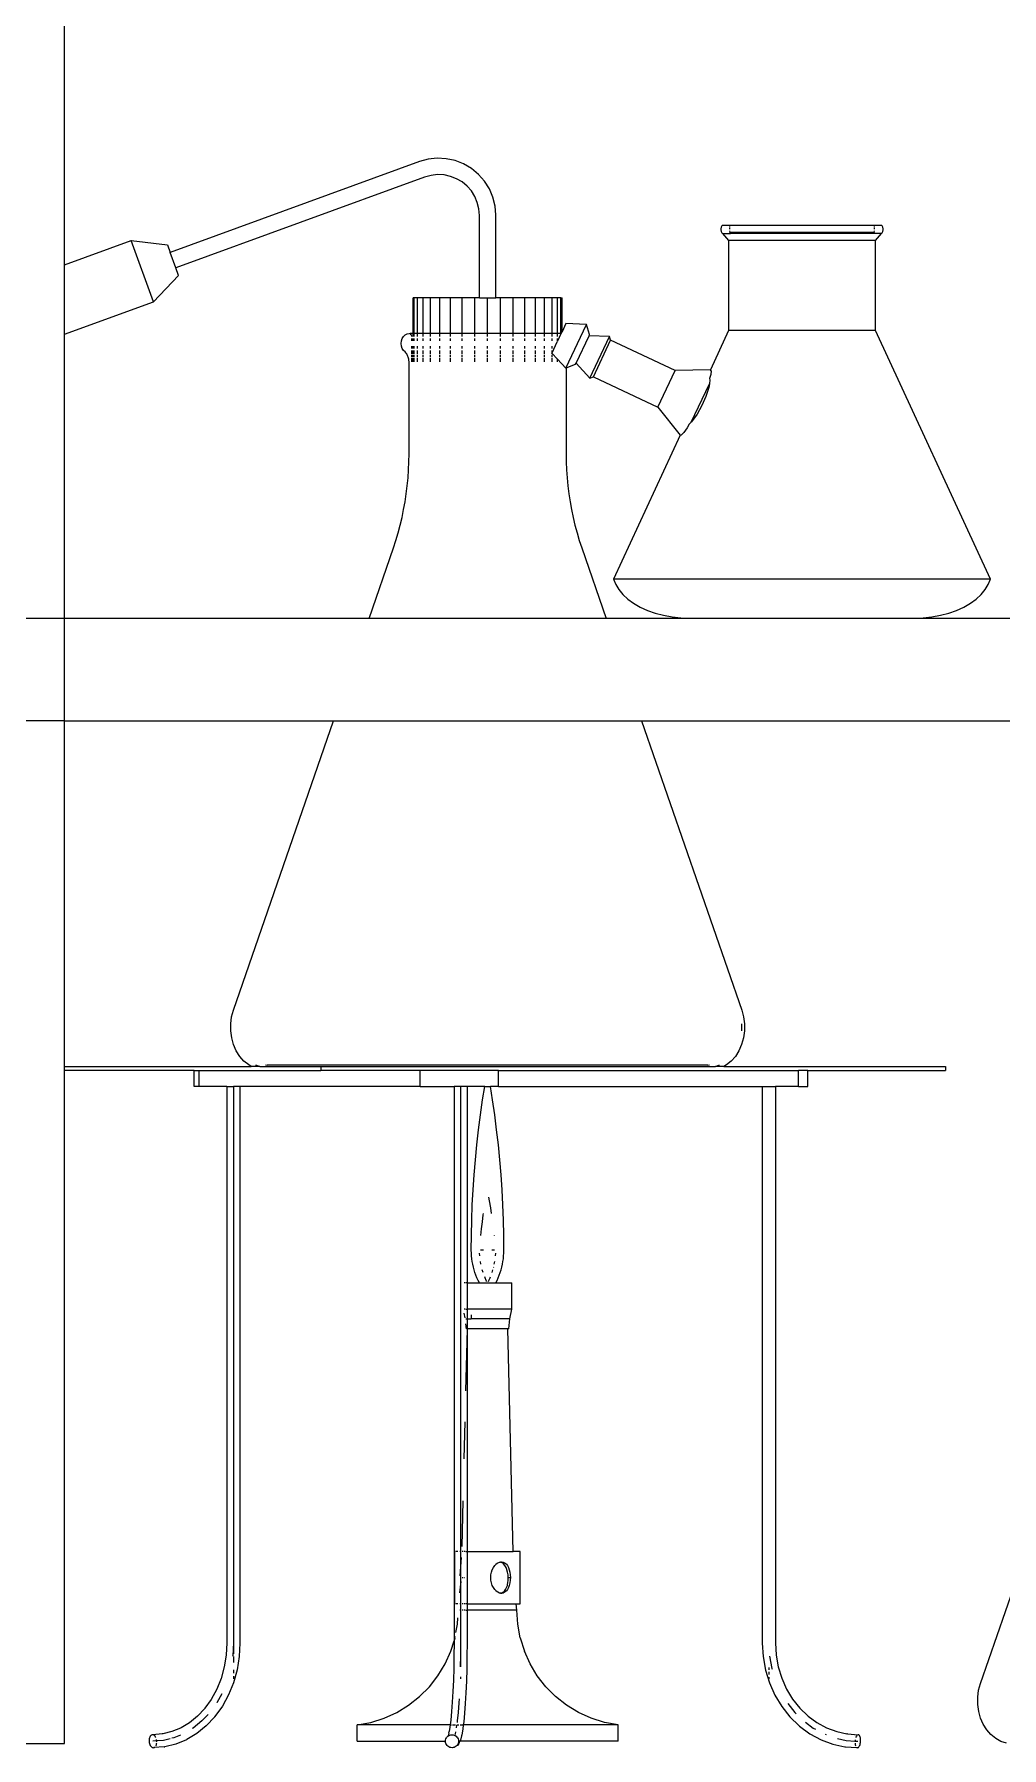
# Model space of a CAD drawing. Header units: metres. Extents: x 2.3 to 15.1, y 3 to 5.1.
# Drawn here: x 9.0483 to 9.2848, y 4.3371 to 4.7559 of the extents above; entities that cross this region are included whole.
import ezdxf

# ---------------------------------------------------------------- set-up
doc = ezdxf.new("R2010")
doc.units = ezdxf.units.M
doc.layers.add('Edges', color=7, linetype='Continuous')

# ---------------------------------------------------------------- blocks, each defined once
blk = doc.blocks.new('Chemistry Lab table fr')
at = {"layer": 'Edges'}
for p, q in [((-1.26215, 0.43128), (-1.26215, 0.56983)), ((-1.17538, 0.45648), (-1.23634, 0.43429)), ((-1.17331, 0.45705), (-1.17538, 0.45648)), ((-1.17109, 0.45729), (-1.17331, 0.45705)), ((-1.16887, 0.45718), (-1.17109, 0.45729)), ((-1.16669, 0.45672), (-1.16887, 0.45718)), ((-1.16462, 0.45591), (-1.16669, 0.45672)), ((-1.17416, 0.45267), (-1.23497, 0.43053)), ((-1.17255, 0.45311), (-1.17416, 0.45267)), ((-1.17098, 0.45328), (-1.17255, 0.45311)), ((-1.16939, 0.4532), (-1.17098, 0.45328)), ((-1.16784, 0.45287), (-1.16939, 0.4532)), ((-1.16637, 0.4523), (-1.16784, 0.45287)), ((-1.165, 0.45149), (-1.16637, 0.4523)), ((-1.1627, 0.45478), (-1.16462, 0.45591)), ((-1.16098, 0.45336), (-1.1627, 0.45478)), ((-1.15952, 0.45169), (-1.16098, 0.45336)), ((-1.16378, 0.45048), (-1.165, 0.45149)), ((-1.16274, 0.44929), (-1.16378, 0.45048)), ((-1.16189, 0.44795), (-1.16274, 0.44929)), ((-1.15833, 0.4498), (-1.15952, 0.45169)), ((-1.15747, 0.44775), (-1.15833, 0.4498)), ((-1.16128, 0.44649), (-1.16189, 0.44795)), ((-1.1609, 0.44495), (-1.16128, 0.44649)), ((-1.16077, 0.44329), (-1.1609, 0.44495)), ((-1.15694, 0.44559), (-1.15747, 0.44775)), ((-1.15677, 0.44345), (-1.15694, 0.44559)), ((-1.16077, 0.42317), (-1.16077, 0.44329)), ((-1.15677, 0.42317), (-1.15677, 0.44345)), ((-1.10176, 0.44009), (-1.10177, 0.43992)), ((-1.10177, 0.43992), (-1.10176, 0.43975)), ((-1.10172, 0.44026), (-1.10176, 0.44009)), ((-1.10176, 0.43975), (-1.10172, 0.43958)), ((-1.10167, 0.44043), (-1.10172, 0.44026)), ((-1.10159, 0.44059), (-1.10167, 0.44043)), ((-1.10149, 0.44075), (-1.10159, 0.44059)), ((-1.10137, 0.44091), (-1.10149, 0.44075)), ((-1.10137, 0.44091), (-1.06249, 0.44091)), ((-1.0996, 0.44043), (-1.0996, 0.44059)), ((-1.0996, 0.43992), (-1.0996, 0.44026)), ((-1.06427, 0.44059), (-1.06427, 0.44043)), ((-1.06427, 0.44026), (-1.06427, 0.43992)), ((-1.06237, 0.44075), (-1.06249, 0.44091)), ((-1.06227, 0.44059), (-1.06237, 0.44075)), ((-1.0622, 0.44043), (-1.06227, 0.44059)), ((-1.06214, 0.44026), (-1.0622, 0.44043)), ((-1.06211, 0.44009), (-1.06214, 0.44026)), ((-1.06214, 0.43958), (-1.06211, 0.43975)), ((-1.0621, 0.43992), (-1.06211, 0.44009)), ((-1.06211, 0.43975), (-1.0621, 0.43992)), ((-1.26215, 0.43128), (-1.24591, 0.43719)), ((-1.24591, 0.43719), (-1.23702, 0.43617)), ((-1.24044, 0.42216), (-1.24591, 0.43719)), ((-1.23702, 0.43617), (-1.23634, 0.43429)), ((-1.10172, 0.43958), (-1.10167, 0.43941)), ((-1.10167, 0.43941), (-1.10159, 0.43924)), ((-1.10159, 0.43924), (-1.10149, 0.43908)), ((-1.10149, 0.43908), (-1.10137, 0.43893)), ((-1.10137, 0.43893), (-1.09987, 0.43718)), ((-1.10137, 0.43893), (-1.09937, 0.43893)), ((-1.09987, 0.43718), (-1.09987, 0.41517)), ((-1.064, 0.43718), (-1.09987, 0.43718)), ((-1.0996, 0.43941), (-1.0996, 0.43958)), ((-1.0996, 0.4392), (-1.0996, 0.43924)), ((-1.09937, 0.43893), (-1.0996, 0.4392)), ((-1.0996, 0.4392), (-1.06427, 0.4392)), ((-1.06449, 0.43893), (-1.09937, 0.43893)), ((-1.06427, 0.4392), (-1.06449, 0.43893)), ((-1.06249, 0.43893), (-1.06449, 0.43893)), ((-1.06427, 0.43958), (-1.06427, 0.43941)), ((-1.06427, 0.43924), (-1.06427, 0.4392)), ((-1.064, 0.43718), (-1.06249, 0.43893)), ((-1.064, 0.41517), (-1.064, 0.43718)), ((-1.06249, 0.43893), (-1.06237, 0.43908)), ((-1.06237, 0.43908), (-1.06227, 0.43924)), ((-1.06227, 0.43924), (-1.0622, 0.43941)), ((-1.0622, 0.43941), (-1.06214, 0.43958)), ((-1.23497, 0.43053), (-1.23634, 0.43429)), ((-1.26215, 0.41426), (-1.26215, 0.43128)), ((-1.24044, 0.42216), (-1.23429, 0.42865)), ((-1.23429, 0.42865), (-1.23497, 0.43053)), ((-1.17668, 0.42317), (-1.17696, 0.42317)), ((-1.17696, 0.41443), (-1.17696, 0.42317)), ((-1.17586, 0.42317), (-1.17668, 0.42317)), ((-1.17668, 0.41443), (-1.17668, 0.42317)), ((-1.17452, 0.42317), (-1.17586, 0.42317)), ((-1.17586, 0.41443), (-1.17586, 0.42317)), ((-1.1727, 0.42317), (-1.17452, 0.42317)), ((-1.17452, 0.41443), (-1.17452, 0.42317)), ((-1.17046, 0.42317), (-1.1727, 0.42317)), ((-1.1727, 0.41443), (-1.1727, 0.42317)), ((-1.16786, 0.42317), (-1.17046, 0.42317)), ((-1.17046, 0.41443), (-1.17046, 0.42317)), ((-1.16499, 0.42317), (-1.16786, 0.42317)), ((-1.16786, 0.41443), (-1.16786, 0.42317)), ((-1.16192, 0.42317), (-1.16499, 0.42317)), ((-1.16499, 0.41443), (-1.16499, 0.42317)), ((-1.16192, 0.41443), (-1.16192, 0.42317)), ((-1.16077, 0.42317), (-1.16192, 0.42317)), ((-1.16077, 0.42317), (-1.15877, 0.42317)), ((-1.15877, 0.41443), (-1.15877, 0.42317)), ((-1.15877, 0.42317), (-1.15677, 0.42317)), ((-1.15561, 0.42317), (-1.15677, 0.42317)), ((-1.15255, 0.42317), (-1.15561, 0.42317)), ((-1.15561, 0.41443), (-1.15561, 0.42317)), ((-1.14967, 0.42317), (-1.15255, 0.42317)), ((-1.15255, 0.41443), (-1.15255, 0.42317)), ((-1.14708, 0.42317), (-1.14967, 0.42317)), ((-1.14967, 0.41443), (-1.14967, 0.42317)), ((-1.14483, 0.42317), (-1.14708, 0.42317)), ((-1.14708, 0.41443), (-1.14708, 0.42317)), ((-1.14301, 0.42317), (-1.14483, 0.42317)), ((-1.14483, 0.41443), (-1.14483, 0.42317)), ((-1.14167, 0.42317), (-1.14301, 0.42317)), ((-1.14301, 0.41443), (-1.14301, 0.42317)), ((-1.14085, 0.42317), (-1.14167, 0.42317)), ((-1.14167, 0.41443), (-1.14167, 0.42317)), ((-1.14085, 0.42317), (-1.14058, 0.42317)), ((-1.14085, 0.41443), (-1.14085, 0.42317)), ((-1.14058, 0.41488), (-1.14058, 0.42317)), ((-1.26215, 0.41426), (-1.24044, 0.42216)), ((-1.14079, 0.41443), (-1.14058, 0.41488)), ((-1.13961, 0.41693), (-1.14058, 0.41488)), ((-1.13966, 0.40599), (-1.13463, 0.41669)), ((-1.13463, 0.41669), (-1.13961, 0.41693)), ((-1.13384, 0.41421), (-1.13463, 0.41669)), ((-1.09987, 0.41517), (-1.10431, 0.40557)), ((-1.064, 0.41517), (-1.09987, 0.41517)), ((-1.03589, 0.35444), (-1.064, 0.41517)), ((-1.26215, 0.34483), (-1.26215, 0.41426)), ((-1.17989, 0.41203), (-1.17982, 0.41265)), ((-1.17982, 0.4114), (-1.17989, 0.41203)), ((-1.17982, 0.41265), (-1.17963, 0.41323)), ((-1.17963, 0.41083), (-1.17982, 0.4114)), ((-1.17963, 0.41323), (-1.17932, 0.41372)), ((-1.17932, 0.41033), (-1.17963, 0.41083)), ((-1.17932, 0.41372), (-1.17893, 0.4141)), ((-1.17893, 0.4141), (-1.17846, 0.41434)), ((-1.17846, 0.41434), (-1.17797, 0.41443)), ((-1.17797, 0.41443), (-1.17788, 0.41442)), ((-1.17767, 0.41443), (-1.17788, 0.41442)), ((-1.17769, 0.41434), (-1.17765, 0.41432)), ((-1.17696, 0.41443), (-1.17767, 0.41443)), ((-1.17765, 0.41432), (-1.17758, 0.41426)), ((-1.17758, 0.41426), (-1.17751, 0.41419)), ((-1.17751, 0.41419), (-1.17746, 0.41411)), ((-1.17746, 0.41411), (-1.17741, 0.41403)), ((-1.17741, 0.41403), (-1.17738, 0.41393)), ((-1.17738, 0.41393), (-1.17735, 0.41383)), ((-1.17735, 0.41383), (-1.17733, 0.41373)), ((-1.17733, 0.41323), (-1.17733, 0.41265)), ((-1.17733, 0.4114), (-1.17733, 0.41083)), ((-1.17696, 0.41443), (-1.17668, 0.41443)), ((-1.17696, 0.41372), (-1.17696, 0.41434)), ((-1.17696, 0.41265), (-1.17696, 0.41323)), ((-1.17696, 0.41083), (-1.17696, 0.4114)), ((-1.17586, 0.41443), (-1.17668, 0.41443)), ((-1.17668, 0.41372), (-1.17668, 0.41434)), ((-1.17668, 0.41265), (-1.17668, 0.41323)), ((-1.17668, 0.41083), (-1.17668, 0.4114)), ((-1.17452, 0.41443), (-1.17586, 0.41443)), ((-1.17586, 0.41372), (-1.17586, 0.41434)), ((-1.17586, 0.41265), (-1.17586, 0.41323)), ((-1.17586, 0.41083), (-1.17586, 0.4114)), ((-1.1727, 0.41443), (-1.17452, 0.41443)), ((-1.17452, 0.41371), (-1.17452, 0.41434)), ((-1.17452, 0.41265), (-1.17452, 0.41323)), ((-1.17452, 0.41083), (-1.17452, 0.4114)), ((-1.17046, 0.41443), (-1.1727, 0.41443)), ((-1.1727, 0.41372), (-1.1727, 0.41434)), ((-1.1727, 0.41265), (-1.1727, 0.41323)), ((-1.1727, 0.41083), (-1.1727, 0.4114)), ((-1.16786, 0.41443), (-1.17046, 0.41443)), ((-1.17046, 0.41372), (-1.17046, 0.41434)), ((-1.17046, 0.41265), (-1.17046, 0.41323)), ((-1.17046, 0.41083), (-1.17046, 0.4114)), ((-1.16499, 0.41443), (-1.16786, 0.41443)), ((-1.16786, 0.41372), (-1.16786, 0.41434)), ((-1.16786, 0.41265), (-1.16786, 0.41323)), ((-1.16786, 0.41083), (-1.16786, 0.4114)), ((-1.16192, 0.41443), (-1.16499, 0.41443)), ((-1.16499, 0.41372), (-1.16499, 0.41434)), ((-1.16499, 0.41265), (-1.16499, 0.41323)), ((-1.16499, 0.41083), (-1.16499, 0.4114)), ((-1.15877, 0.41443), (-1.16192, 0.41443)), ((-1.16192, 0.41372), (-1.16192, 0.41434)), ((-1.16192, 0.41265), (-1.16192, 0.41323)), ((-1.16192, 0.41083), (-1.16192, 0.4114)), ((-1.15561, 0.41443), (-1.15877, 0.41443)), ((-1.15877, 0.41372), (-1.15877, 0.41434)), ((-1.15877, 0.41265), (-1.15877, 0.41323)), ((-1.15877, 0.41083), (-1.15877, 0.4114)), ((-1.15255, 0.41443), (-1.15561, 0.41443)), ((-1.15561, 0.41372), (-1.15561, 0.41434)), ((-1.15561, 0.41265), (-1.15561, 0.41323)), ((-1.15561, 0.41083), (-1.15561, 0.4114)), ((-1.14967, 0.41443), (-1.15255, 0.41443)), ((-1.15255, 0.41372), (-1.15255, 0.41434)), ((-1.15255, 0.41265), (-1.15255, 0.41323)), ((-1.15255, 0.41083), (-1.15255, 0.4114)), ((-1.14708, 0.41443), (-1.14967, 0.41443)), ((-1.14967, 0.41372), (-1.14967, 0.41434)), ((-1.14967, 0.41265), (-1.14967, 0.41323)), ((-1.14967, 0.41083), (-1.14967, 0.4114)), ((-1.14483, 0.41443), (-1.14708, 0.41443)), ((-1.14708, 0.41372), (-1.14708, 0.41434)), ((-1.14708, 0.41265), (-1.14708, 0.41323)), ((-1.14708, 0.41083), (-1.14708, 0.4114)), ((-1.14301, 0.41443), (-1.14483, 0.41443)), ((-1.14483, 0.41372), (-1.14483, 0.41434)), ((-1.14483, 0.41265), (-1.14483, 0.41323)), ((-1.14483, 0.41083), (-1.14483, 0.4114)), ((-1.14167, 0.41443), (-1.14301, 0.41443)), ((-1.14301, 0.41372), (-1.14301, 0.41434)), ((-1.14301, 0.41265), (-1.14301, 0.41323)), ((-1.14301, 0.4097), (-1.14174, 0.41242)), ((-1.14301, 0.41083), (-1.14301, 0.4114)), ((-1.14167, 0.41265), (-1.14174, 0.41242)), ((-1.14085, 0.41443), (-1.14167, 0.41443)), ((-1.14167, 0.41372), (-1.14167, 0.41434)), ((-1.14167, 0.41265), (-1.14167, 0.41323)), ((-1.14154, 0.41284), (-1.14167, 0.41265)), ((-1.14154, 0.41284), (-1.14085, 0.4143)), ((-1.14079, 0.41443), (-1.14085, 0.41443)), ((-1.14079, 0.41443), (-1.14085, 0.41434)), ((-1.14085, 0.4143), (-1.14085, 0.41434)), ((-1.13712, 0.40724), (-1.13397, 0.41393)), ((-1.13397, 0.41393), (-1.13384, 0.41421)), ((-1.12898, 0.41369), (-1.13397, 0.41393)), ((-1.13375, 0.40355), (-1.12898, 0.41369)), ((-1.13292, 0.40388), (-1.12871, 0.41284)), ((-1.12871, 0.41284), (-1.12898, 0.41369)), ((-1.11293, 0.40541), (-1.12871, 0.41284)), ((-1.17893, 0.40995), (-1.17932, 0.41033)), ((-1.17865, 0.40964), (-1.17893, 0.40995)), ((-1.17852, 0.40946), (-1.17865, 0.40964)), ((-1.17841, 0.40927), (-1.17852, 0.40946)), ((-1.17831, 0.40908), (-1.17841, 0.40927)), ((-1.17822, 0.40887), (-1.17831, 0.40908)), ((-1.17814, 0.40866), (-1.17822, 0.40887)), ((-1.17808, 0.40844), (-1.17814, 0.40866)), ((-1.17803, 0.40821), (-1.17808, 0.40844)), ((-1.178, 0.40798), (-1.17803, 0.40821)), ((-1.17797, 0.40752), (-1.178, 0.40798)), ((-1.17797, 0.38509), (-1.17797, 0.40752)), ((-1.17733, 0.41033), (-1.17733, 0.40946)), ((-1.17733, 0.40927), (-1.17733, 0.40866)), ((-1.17733, 0.40844), (-1.17733, 0.40752)), ((-1.17696, 0.40946), (-1.17696, 0.41033)), ((-1.17696, 0.40866), (-1.17696, 0.40927)), ((-1.17696, 0.40752), (-1.17696, 0.40844)), ((-1.17668, 0.40946), (-1.17668, 0.41033)), ((-1.17668, 0.40866), (-1.17668, 0.40927)), ((-1.17668, 0.40752), (-1.17668, 0.40844)), ((-1.17586, 0.40946), (-1.17586, 0.41033)), ((-1.17586, 0.40866), (-1.17586, 0.40927)), ((-1.17586, 0.40752), (-1.17586, 0.40844)), ((-1.17452, 0.40946), (-1.17452, 0.41034)), ((-1.17452, 0.40866), (-1.17452, 0.40927)), ((-1.17452, 0.40752), (-1.17452, 0.40844)), ((-1.1727, 0.40946), (-1.1727, 0.41033)), ((-1.1727, 0.40866), (-1.1727, 0.40927)), ((-1.1727, 0.40752), (-1.1727, 0.40844)), ((-1.17046, 0.40946), (-1.17046, 0.41033)), ((-1.17046, 0.40866), (-1.17046, 0.40927)), ((-1.17046, 0.40752), (-1.17046, 0.40844)), ((-1.16786, 0.40946), (-1.16786, 0.41033)), ((-1.16786, 0.40866), (-1.16786, 0.40927)), ((-1.16786, 0.40752), (-1.16786, 0.40844)), ((-1.16499, 0.40946), (-1.16499, 0.41033)), ((-1.16499, 0.40866), (-1.16499, 0.40927)), ((-1.16499, 0.40752), (-1.16499, 0.40844)), ((-1.16192, 0.40946), (-1.16192, 0.41033)), ((-1.16192, 0.40866), (-1.16192, 0.40927)), ((-1.16192, 0.40752), (-1.16192, 0.40844)), ((-1.15877, 0.40946), (-1.15877, 0.41033)), ((-1.15877, 0.40866), (-1.15877, 0.40927)), ((-1.15877, 0.40752), (-1.15877, 0.40844)), ((-1.15561, 0.40946), (-1.15561, 0.41033)), ((-1.15561, 0.40866), (-1.15561, 0.40927)), ((-1.15561, 0.40752), (-1.15561, 0.40844)), ((-1.15255, 0.40946), (-1.15255, 0.41033)), ((-1.15255, 0.40866), (-1.15255, 0.40927)), ((-1.15255, 0.40752), (-1.15255, 0.40844)), ((-1.14967, 0.40946), (-1.14967, 0.41033)), ((-1.14967, 0.40866), (-1.14967, 0.40927)), ((-1.14967, 0.40752), (-1.14967, 0.40844)), ((-1.14708, 0.40946), (-1.14708, 0.41033)), ((-1.14708, 0.40866), (-1.14708, 0.40927)), ((-1.14708, 0.40752), (-1.14708, 0.40844)), ((-1.14483, 0.40946), (-1.14483, 0.41033)), ((-1.14483, 0.40866), (-1.14483, 0.40927)), ((-1.14483, 0.40752), (-1.14483, 0.40844)), ((-1.14301, 0.4097), (-1.14303, 0.40968)), ((-1.14301, 0.40946), (-1.14303, 0.40968)), ((-1.14303, 0.40968), (-1.14167, 0.40819)), ((-1.14301, 0.4097), (-1.14301, 0.41034)), ((-1.14301, 0.40866), (-1.14301, 0.40927)), ((-1.14301, 0.40752), (-1.14301, 0.40844)), ((-1.14167, 0.40752), (-1.14167, 0.40819)), ((-1.14167, 0.40819), (-1.13966, 0.40599)), ((-1.13957, 0.40603), (-1.13725, 0.40696)), ((-1.13725, 0.40696), (-1.13712, 0.40724)), ((-1.13712, 0.40724), (-1.13375, 0.40355)), ((-1.13966, 0.40599), (-1.13957, 0.40603)), ((-1.13957, 0.40603), (-1.13957, 0.38509)), ((-1.13375, 0.40355), (-1.13292, 0.40388)), ((-1.13292, 0.40388), (-1.11714, 0.39646)), ((-1.11714, 0.39646), (-1.11293, 0.40541)), ((-1.10431, 0.40557), (-1.11293, 0.40541)), ((-1.10899, 0.39277), (-1.10456, 0.40217)), ((-1.10456, 0.40217), (-1.10473, 0.40126)), ((-1.10445, 0.40315), (-1.10456, 0.40217)), ((-1.10422, 0.40448), (-1.1045, 0.40344)), ((-1.1045, 0.40344), (-1.10445, 0.40315)), ((-1.10413, 0.4053), (-1.10431, 0.40557)), ((-1.10413, 0.4053), (-1.10422, 0.40448)), ((-1.10542, 0.39909), (-1.10639, 0.39687)), ((-1.10473, 0.40126), (-1.10542, 0.39909)), ((-1.11714, 0.39646), (-1.11169, 0.38962)), ((-1.10758, 0.39475), (-1.1089, 0.39287)), ((-1.10639, 0.39687), (-1.10758, 0.39475)), ((-1.11169, 0.38962), (-1.12797, 0.35444)), ((-1.11169, 0.38962), (-1.11137, 0.38966)), ((-1.1108, 0.39025), (-1.11137, 0.38966)), ((-1.11002, 0.39139), (-1.1108, 0.39025)), ((-1.10947, 0.39232), (-1.11002, 0.39139)), ((-1.10899, 0.39277), (-1.10947, 0.39232)), ((-1.1089, 0.39287), (-1.10899, 0.39277)), ((-1.17821, 0.37919), (-1.17807, 0.38115)), ((-1.17807, 0.38115), (-1.17799, 0.38312)), ((-1.17799, 0.38312), (-1.17797, 0.38509)), ((-1.13957, 0.38509), (-1.13954, 0.38312)), ((-1.13954, 0.38312), (-1.13946, 0.38115)), ((-1.13946, 0.38115), (-1.13933, 0.37919)), ((-1.17864, 0.37528), (-1.1784, 0.37723)), ((-1.1784, 0.37723), (-1.17821, 0.37919)), ((-1.13933, 0.37919), (-1.13914, 0.37723)), ((-1.13914, 0.37723), (-1.1389, 0.37528)), ((-1.17928, 0.37142), (-1.17893, 0.37334)), ((-1.17893, 0.37334), (-1.17864, 0.37528)), ((-1.1389, 0.37528), (-1.1386, 0.37334)), ((-1.1386, 0.37334), (-1.13826, 0.37142)), ((-1.18012, 0.36762), (-1.17967, 0.36951)), ((-1.17967, 0.36951), (-1.17928, 0.37142)), ((-1.13826, 0.37142), (-1.13786, 0.36951)), ((-1.13786, 0.36951), (-1.13741, 0.36762)), ((-1.18118, 0.3639), (-1.18063, 0.36575)), ((-1.18063, 0.36575), (-1.18012, 0.36762)), ((-1.13741, 0.36762), (-1.13691, 0.36575)), ((-1.13691, 0.36575), (-1.13636, 0.3639)), ((-1.18775, 0.34483), (-1.18178, 0.36208)), ((-1.18178, 0.36208), (-1.18118, 0.3639)), ((-1.13636, 0.3639), (-1.13575, 0.36208)), ((-1.13575, 0.36208), (-1.12978, 0.34483)), ((-1.12797, 0.35444), (-1.12746, 0.35314)), ((-1.03589, 0.35444), (-1.12797, 0.35444)), ((-1.12746, 0.35314), (-1.12671, 0.35188)), ((-1.12671, 0.35188), (-1.12572, 0.35068)), ((-1.03815, 0.35068), (-1.03716, 0.35188)), ((-1.03716, 0.35188), (-1.0364, 0.35314)), ((-1.0364, 0.35314), (-1.03589, 0.35444)), ((-1.12572, 0.35068), (-1.12451, 0.34955)), ((-1.12451, 0.34955), (-1.12309, 0.34853)), ((-1.12309, 0.34853), (-1.12149, 0.3476)), ((-1.12149, 0.3476), (-1.11972, 0.3468)), ((-1.04414, 0.3468), (-1.04238, 0.3476)), ((-1.04238, 0.3476), (-1.04077, 0.34853)), ((-1.04077, 0.34853), (-1.03936, 0.34955)), ((-1.03936, 0.34955), (-1.03815, 0.35068)), ((-1.26215, 0.34483), (-1.28796, 0.34483)), ((-1.26215, 0.31983), (-1.26215, 0.34483)), ((-1.18775, 0.34483), (-1.26215, 0.34483)), ((-1.12978, 0.34483), (-1.18775, 0.34483)), ((-0.94569, 0.34483), (-1.12978, 0.34483)), ((-1.11972, 0.3468), (-1.11781, 0.34613)), ((-1.11781, 0.34613), (-1.11579, 0.3456)), ((-1.11579, 0.3456), (-1.11368, 0.34522)), ((-1.11368, 0.34522), (-1.11151, 0.34498)), ((-1.11151, 0.34498), (-1.10931, 0.3449)), ((-1.10931, 0.3449), (-1.05455, 0.3449)), ((-1.05455, 0.3449), (-1.05235, 0.34498)), ((-1.05235, 0.34498), (-1.05018, 0.34522)), ((-1.05018, 0.34522), (-1.04807, 0.3456)), ((-1.04807, 0.3456), (-1.04605, 0.34613)), ((-1.04605, 0.34613), (-1.04414, 0.3468)), ((-1.26215, 0.31983), (-1.28796, 0.31983)), ((-1.26215, 0.23535), (-1.26215, 0.31983)), ((-1.26215, 0.31983), (-1.1964, 0.31983)), ((-1.22088, 0.24911), (-1.1964, 0.31983)), ((-1.1964, 0.31983), (-1.12113, 0.31983)), ((-1.12113, 0.31983), (-1.09665, 0.24911)), ((-1.12113, 0.31983), (-0.36105, 0.31983)), ((-1.22155, 0.24576), (-1.22133, 0.24747)), ((-1.22133, 0.24747), (-1.22088, 0.24911)), ((-1.09665, 0.24911), (-1.09621, 0.24747)), ((-1.09621, 0.24747), (-1.09598, 0.24576)), ((-1.22154, 0.24403), (-1.22155, 0.24576)), ((-1.22131, 0.24232), (-1.22154, 0.24403)), ((-1.09664, 0.24403), (-1.09663, 0.2441)), ((-1.09662, 0.2457), (-1.09663, 0.24576)), ((-1.09663, 0.2441), (-1.09662, 0.2457)), ((-1.09599, 0.24403), (-1.09622, 0.24232)), ((-1.09598, 0.24576), (-1.09599, 0.24403)), ((-1.22086, 0.24069), (-1.22131, 0.24232)), ((-1.22019, 0.23917), (-1.22086, 0.24069)), ((-1.21934, 0.2378), (-1.22019, 0.23917)), ((-1.09734, 0.23917), (-1.09819, 0.2378)), ((-1.09668, 0.24069), (-1.09734, 0.23917)), ((-1.09622, 0.24232), (-1.09668, 0.24069)), ((-1.26215, 0.23431), (-1.26215, 0.23535)), ((-1.26215, 0.23535), (-1.21654, 0.23535)), ((-1.21832, 0.23663), (-1.21934, 0.2378)), ((-1.21716, 0.23569), (-1.21832, 0.23663)), ((-1.21654, 0.23535), (-1.21716, 0.23569)), ((-1.21532, 0.23535), (-1.21654, 0.23535)), ((-1.21547, 0.23569), (-1.21444, 0.23536)), ((-1.21444, 0.23536), (-1.21532, 0.23535)), ((-1.21444, 0.23536), (-1.2143, 0.23535)), ((-1.2143, 0.23535), (-1.19951, 0.23535)), ((-1.21304, 0.23569), (-1.2126, 0.23564)), ((-1.10494, 0.23564), (-1.2126, 0.23564)), ((-1.19951, 0.23535), (-1.19951, 0.23431)), ((-1.19951, 0.23535), (-1.10323, 0.23535)), ((-1.10494, 0.23564), (-1.1045, 0.23569)), ((-1.10323, 0.23535), (-1.10309, 0.23536)), ((-1.10309, 0.23536), (-1.10206, 0.23569)), ((-1.10221, 0.23535), (-1.10309, 0.23536)), ((-1.101, 0.23535), (-1.10221, 0.23535)), ((-1.10037, 0.23569), (-1.101, 0.23535)), ((-1.101, 0.23535), (-1.04682, 0.23535)), ((-1.09921, 0.23663), (-1.10037, 0.23569)), ((-1.09819, 0.2378), (-1.09921, 0.23663)), ((-1.04682, 0.23535), (-1.04682, 0.23431)), ((-1.26215, 0.06983), (-1.26215, 0.23431)), ((-1.23051, 0.23431), (-1.26215, 0.23431)), ((-1.23051, 0.23043), (-1.23051, 0.23431)), ((-1.23051, 0.23431), (-1.22929, 0.23431)), ((-1.22929, 0.23043), (-1.23051, 0.23043)), ((-1.22929, 0.23043), (-1.22929, 0.23431)), ((-1.22929, 0.23431), (-1.19951, 0.23431)), ((-1.22248, 0.23043), (-1.22929, 0.23043)), ((-1.22248, 0.23043), (-1.22248, 0.09447)), ((-1.22248, 0.23043), (-1.22089, 0.23043)), ((-1.22089, 0.23043), (-1.22089, 0.09443)), ((-1.2193, 0.23043), (-1.22089, 0.23043)), ((-1.2193, 0.23043), (-1.2193, 0.09439)), ((-1.17525, 0.23043), (-1.2193, 0.23043)), ((-1.17525, 0.23431), (-1.19951, 0.23431)), ((-1.17525, 0.23043), (-1.17525, 0.23431)), ((-1.15612, 0.23431), (-1.17525, 0.23431)), ((-1.17525, 0.23043), (-1.16697, 0.23043)), ((-1.16697, 0.23043), (-1.16697, 0.09498)), ((-1.16538, 0.23043), (-1.16697, 0.23043)), ((-1.16538, 0.23043), (-1.16538, 0.11683)), ((-1.16378, 0.23043), (-1.16538, 0.23043)), ((-1.16378, 0.23043), (-1.16378, 0.18243)), ((-1.15946, 0.23043), (-1.16378, 0.23043)), ((-1.15998, 0.22715), (-1.15946, 0.23043)), ((-1.15946, 0.23043), (-1.15809, 0.23043)), ((-1.15755, 0.22715), (-1.15809, 0.23043)), ((-1.15612, 0.23043), (-1.15809, 0.23043)), ((-1.15612, 0.23043), (-1.15612, 0.23431)), ((-1.15612, 0.23431), (-1.08277, 0.23431)), ((-1.15612, 0.23043), (-1.09163, 0.23043)), ((-1.09163, 0.23043), (-1.09163, 0.09438)), ((-1.09163, 0.23043), (-1.08844, 0.23043)), ((-1.08844, 0.23043), (-1.08844, 0.09447)), ((-1.08277, 0.23043), (-1.08844, 0.23043)), ((-1.08277, 0.23043), (-1.08277, 0.23431)), ((-1.08054, 0.23431), (-1.08277, 0.23431)), ((-1.08277, 0.23043), (-1.08054, 0.23043)), ((-1.08054, 0.23043), (-1.08054, 0.23431)), ((-1.08054, 0.23431), (-1.04682, 0.23431)), ((-1.16051, 0.22351), (-1.15998, 0.22715)), ((-1.15703, 0.22351), (-1.15755, 0.22715)), ((-1.16098, 0.21985), (-1.16051, 0.22351)), ((-1.15656, 0.21985), (-1.15703, 0.22351)), ((-1.16139, 0.21619), (-1.16098, 0.21985)), ((-1.15614, 0.21619), (-1.15656, 0.21985)), ((-1.16175, 0.21252), (-1.16139, 0.21619)), ((-1.15578, 0.21252), (-1.15614, 0.21619)), ((-1.16206, 0.20884), (-1.16175, 0.21252)), ((-1.15548, 0.20884), (-1.15578, 0.21252)), ((-1.16231, 0.20516), (-1.16206, 0.20884)), ((-1.15523, 0.20516), (-1.15548, 0.20884)), ((-1.16264, 0.1978), (-1.1625, 0.20148)), ((-1.1625, 0.20148), (-1.16231, 0.20516)), ((-1.15829, 0.20249), (-1.15845, 0.20335)), ((-1.15799, 0.20078), (-1.15829, 0.20249)), ((-1.15503, 0.20148), (-1.15523, 0.20516)), ((-1.15489, 0.1978), (-1.15503, 0.20148)), ((-1.16272, 0.19411), (-1.16264, 0.1978)), ((-1.16027, 0.19561), (-1.16005, 0.19734)), ((-1.16005, 0.19734), (-1.15981, 0.19906)), ((-1.15981, 0.19906), (-1.15976, 0.19938)), ((-1.15778, 0.19938), (-1.15799, 0.20078)), ((-1.15481, 0.19411), (-1.15489, 0.1978)), ((-1.03831, 0.08451), (-0.99921, 0.19748)), ((-1.16275, 0.19043), (-1.16272, 0.19411)), ((-1.16045, 0.19399), (-1.16027, 0.19561)), ((-1.15709, 0.19399), (-1.1571, 0.19411)), ((-1.15478, 0.19043), (-1.15481, 0.19411)), ((-1.16274, 0.18973), (-1.16275, 0.19043)), ((-1.16269, 0.18904), (-1.16274, 0.18973)), ((-1.16262, 0.18835), (-1.16269, 0.18904)), ((-1.1607, 0.18904), (-1.16074, 0.18973)), ((-1.1598, 0.19043), (-1.16046, 0.19043)), ((-1.15708, 0.19043), (-1.15773, 0.19043)), ((-1.15683, 0.18904), (-1.15679, 0.18973)), ((-1.15491, 0.18835), (-1.15484, 0.18904)), ((-1.15484, 0.18904), (-1.1548, 0.18973)), ((-1.1548, 0.18973), (-1.15478, 0.19043)), ((-1.16253, 0.18766), (-1.16262, 0.18835)), ((-1.1624, 0.18698), (-1.16253, 0.18766)), ((-1.16225, 0.1863), (-1.1624, 0.18698)), ((-1.16206, 0.18563), (-1.16225, 0.1863)), ((-1.16186, 0.18497), (-1.16206, 0.18563)), ((-1.16162, 0.18432), (-1.16186, 0.18497)), ((-1.16136, 0.18368), (-1.16162, 0.18432)), ((-1.16041, 0.18698), (-1.16053, 0.18766)), ((-1.15986, 0.18497), (-1.16007, 0.18563)), ((-1.15767, 0.18497), (-1.15746, 0.18563)), ((-1.1573, 0.18623), (-1.15728, 0.1863)), ((-1.15713, 0.18698), (-1.157, 0.18766)), ((-1.15617, 0.18368), (-1.15591, 0.18432)), ((-1.15591, 0.18432), (-1.15568, 0.18497)), ((-1.15568, 0.18497), (-1.15547, 0.18563)), ((-1.15547, 0.18563), (-1.15529, 0.1863)), ((-1.15529, 0.1863), (-1.15513, 0.18698)), ((-1.15513, 0.18698), (-1.15501, 0.18766)), ((-1.15501, 0.18766), (-1.15491, 0.18835)), ((-1.16425, 0.18243), (-1.16446, 0.18243)), ((-1.16378, 0.18243), (-1.16407, 0.18243)), ((-1.16378, 0.18243), (-1.16378, 0.17603)), ((-1.16378, 0.18243), (-1.16076, 0.18243)), ((-1.16107, 0.18304), (-1.16136, 0.18368)), ((-1.16076, 0.18243), (-1.16107, 0.18304)), ((-1.16076, 0.18243), (-1.15677, 0.18243)), ((-1.15937, 0.18368), (-1.15947, 0.18392)), ((-1.15908, 0.18304), (-1.15937, 0.18368)), ((-1.15896, 0.1828), (-1.15908, 0.18304)), ((-1.15858, 0.1828), (-1.15845, 0.18304)), ((-1.15845, 0.18304), (-1.15817, 0.18368)), ((-1.15817, 0.18368), (-1.15807, 0.18392)), ((-1.15677, 0.18243), (-1.15646, 0.18304)), ((-1.15677, 0.18243), (-1.15287, 0.18243)), ((-1.15646, 0.18304), (-1.15617, 0.18368)), ((-1.15287, 0.17603), (-1.15287, 0.18243)), ((-1.16425, 0.17603), (-1.16446, 0.17603)), ((-1.16407, 0.17603), (-1.16378, 0.17603)), ((-1.16378, 0.17603), (-1.16378, 0.17363)), ((-1.15287, 0.17603), (-1.16378, 0.17603)), ((-1.15335, 0.17363), (-1.15287, 0.17603)), ((-1.16425, 0.17392), (-1.16446, 0.175)), ((-1.16407, 0.17363), (-1.16378, 0.17363)), ((-1.16395, 0.17123), (-1.16407, 0.17242)), ((-1.16378, 0.17363), (-1.16379, 0.17123)), ((-1.16378, 0.17363), (-1.16275, 0.17363)), ((-1.16275, 0.1746), (-1.16275, 0.17363)), ((-1.15335, 0.17363), (-1.16275, 0.17363)), ((-1.15359, 0.17123), (-1.15335, 0.17363)), ((-1.16407, 0.15605), (-1.16378, 0.16805)), ((-1.16379, 0.17123), (-1.16395, 0.17123)), ((-1.16379, 0.17123), (-1.16371, 0.17123)), ((-1.16379, 0.17123), (-1.16378, 0.16805)), ((-1.16378, 0.16805), (-1.16371, 0.17123)), ((-1.16378, 0.16805), (-1.16378, 0.11683)), ((-1.15383, 0.17123), (-1.16371, 0.17123)), ((-1.15254, 0.11683), (-1.15383, 0.17123)), ((-1.15359, 0.17123), (-1.15383, 0.17123)), ((-1.16446, 0.1394), (-1.16425, 0.14845)), ((-1.16496, 0.11805), (-1.1647, 0.12916)), ((-1.16669, 0.11683), (-1.16674, 0.11683)), ((-1.16674, 0.10403), (-1.16674, 0.11683)), ((-1.16605, 0.11683), (-1.16649, 0.11683)), ((-1.16538, 0.11683), (-1.16552, 0.11683)), ((-1.16538, 0.11683), (-1.16538, 0.11306)), ((-1.16524, 0.11683), (-1.16538, 0.11683)), ((-1.16524, 0.1153), (-1.16538, 0.11306)), ((-1.1647, 0.11683), (-1.16496, 0.11683)), ((-1.16425, 0.11683), (-1.16446, 0.11683)), ((-1.16407, 0.11683), (-1.16378, 0.11683)), ((-1.16378, 0.11683), (-1.16378, 0.10403)), ((-1.16378, 0.11683), (-1.15254, 0.11683)), ((-1.15735, 0.11289), (-1.15702, 0.11337)), ((-1.15702, 0.11337), (-1.1567, 0.11369)), ((-1.1567, 0.11369), (-1.15664, 0.11375)), ((-1.15664, 0.11375), (-1.15624, 0.11403)), ((-1.15624, 0.11403), (-1.15582, 0.11421)), ((-1.15582, 0.11421), (-1.1557, 0.11422)), ((-1.15559, 0.11421), (-1.1557, 0.11422)), ((-1.15559, 0.11421), (-1.15539, 0.11427)), ((-1.1552, 0.11403), (-1.15559, 0.11421)), ((-1.15539, 0.11427), (-1.15498, 0.11421)), ((-1.15499, 0.11388), (-1.1552, 0.11403)), ((-1.15484, 0.11375), (-1.15499, 0.11388)), ((-1.15498, 0.11421), (-1.1546, 0.11403)), ((-1.15453, 0.11337), (-1.15484, 0.11375)), ((-1.1546, 0.11403), (-1.15423, 0.11375)), ((-1.15426, 0.11289), (-1.15453, 0.11337)), ((-1.15423, 0.11375), (-1.15418, 0.11369)), ((-1.15418, 0.11369), (-1.15393, 0.11337)), ((-1.15393, 0.11337), (-1.15367, 0.11289)), ((-1.1508, 0.11683), (-1.15254, 0.11683)), ((-1.1508, 0.10403), (-1.1508, 0.11683)), ((-1.16538, 0.11306), (-1.16552, 0.11082)), ((-1.16538, 0.11306), (-1.16538, 0.10807)), ((-1.16538, 0.10807), (-1.16524, 0.10947)), ((-1.16495, 0.11043), (-1.1647, 0.11043)), ((-1.16446, 0.11043), (-1.16442, 0.11043)), ((-1.15799, 0.11043), (-1.15795, 0.11109)), ((-1.15795, 0.10976), (-1.15799, 0.11043)), ((-1.15795, 0.11109), (-1.15782, 0.11174)), ((-1.15782, 0.10911), (-1.15795, 0.10976)), ((-1.15782, 0.11174), (-1.15762, 0.11235)), ((-1.15762, 0.10851), (-1.15782, 0.10911)), ((-1.15762, 0.11235), (-1.15735, 0.11289)), ((-1.15404, 0.11238), (-1.15426, 0.11289)), ((-1.15403, 0.11235), (-1.15404, 0.11238)), ((-1.15388, 0.11174), (-1.15403, 0.11235)), ((-1.15377, 0.11109), (-1.15388, 0.11174)), ((-1.15388, 0.1087), (-1.1538, 0.10911)), ((-1.1538, 0.10911), (-1.15373, 0.10976)), ((-1.15372, 0.11043), (-1.15377, 0.11109)), ((-1.15373, 0.10976), (-1.15372, 0.11043)), ((-1.15372, 0.11043), (-1.15317, 0.11043)), ((-1.15367, 0.11289), (-1.15346, 0.11235)), ((-1.15346, 0.11235), (-1.1533, 0.11174)), ((-1.1533, 0.10911), (-1.15346, 0.10851)), ((-1.1533, 0.11174), (-1.15321, 0.11109)), ((-1.15321, 0.10976), (-1.1533, 0.10911)), ((-1.15321, 0.11109), (-1.15317, 0.11043)), ((-1.15317, 0.11043), (-1.15321, 0.10976)), ((-1.16552, 0.10667), (-1.16538, 0.10807)), ((-1.16538, 0.10807), (-1.16538, 0.10403)), ((-1.15735, 0.10796), (-1.15762, 0.10851)), ((-1.15702, 0.10748), (-1.15735, 0.10796)), ((-1.1567, 0.10716), (-1.15702, 0.10748)), ((-1.15664, 0.1071), (-1.1567, 0.10716)), ((-1.15624, 0.10682), (-1.15664, 0.1071)), ((-1.15582, 0.10664), (-1.15624, 0.10682)), ((-1.1556, 0.10661), (-1.15582, 0.10664)), ((-1.1556, 0.10661), (-1.15539, 0.10664)), ((-1.15539, 0.10659), (-1.1556, 0.10661)), ((-1.15539, 0.10664), (-1.15501, 0.10682)), ((-1.15498, 0.10664), (-1.15539, 0.10659)), ((-1.15501, 0.10682), (-1.15474, 0.10703)), ((-1.1546, 0.10682), (-1.15498, 0.10664)), ((-1.15474, 0.10703), (-1.15466, 0.1071)), ((-1.15466, 0.1071), (-1.15437, 0.10748)), ((-1.15423, 0.1071), (-1.1546, 0.10682)), ((-1.15437, 0.10748), (-1.15412, 0.10796)), ((-1.15418, 0.10716), (-1.15423, 0.1071)), ((-1.15393, 0.10748), (-1.15418, 0.10716)), ((-1.15412, 0.10796), (-1.15393, 0.10851)), ((-1.15393, 0.10851), (-1.15388, 0.1087)), ((-1.15367, 0.10796), (-1.15393, 0.10748)), ((-1.15346, 0.10851), (-1.15367, 0.10796)), ((-1.16669, 0.10403), (-1.16674, 0.10403)), ((-1.16605, 0.10403), (-1.16649, 0.10403)), ((-1.16614, 0.09903), (-1.16605, 0.10054)), ((-1.16538, 0.10403), (-1.16552, 0.10403)), ((-1.16538, 0.10243), (-1.16552, 0.10243)), ((-1.16538, 0.10403), (-1.16538, 0.10243)), ((-1.16524, 0.10403), (-1.16538, 0.10403)), ((-1.16538, 0.10243), (-1.16538, 0.09443)), ((-1.16524, 0.10243), (-1.16538, 0.10243)), ((-1.1647, 0.10403), (-1.16496, 0.10403)), ((-1.1647, 0.10243), (-1.16496, 0.10243)), ((-1.16425, 0.10403), (-1.16446, 0.10403)), ((-1.16425, 0.10243), (-1.16446, 0.10243)), ((-1.16378, 0.10403), (-1.16407, 0.10403)), ((-1.16407, 0.10243), (-1.16378, 0.10243)), ((-1.16378, 0.10403), (-1.16378, 0.10243)), ((-1.16378, 0.10403), (-1.15175, 0.10403)), ((-1.16378, 0.10243), (-1.16378, 0.09442)), ((-1.15159, 0.10243), (-1.16378, 0.10243)), ((-1.15159, 0.10243), (-1.15175, 0.10403)), ((-1.15175, 0.10403), (-1.1508, 0.10403)), ((-1.15139, 0.09903), (-1.15159, 0.10243)), ((-1.16651, 0.09703), (-1.16614, 0.09903)), ((-1.15078, 0.09568), (-1.15139, 0.09903)), ((-1.22248, 0.09447), (-1.22265, 0.09147)), ((-1.22089, 0.09443), (-1.22106, 0.09129)), ((-1.22089, 0.09443), (-1.22089, 0.09179)), ((-1.2193, 0.09439), (-1.21947, 0.09111)), ((-1.16916, 0.08932), (-1.16776, 0.09243)), ((-1.16776, 0.09243), (-1.16697, 0.09498)), ((-1.16697, 0.09443), (-1.16699, 0.09133)), ((-1.16676, 0.09568), (-1.16697, 0.09498)), ((-1.16697, 0.09498), (-1.16697, 0.09443)), ((-1.16676, 0.09568), (-1.16669, 0.09605)), ((-1.16538, 0.09443), (-1.16539, 0.09129)), ((-1.16378, 0.09442), (-1.1638, 0.09129)), ((-1.15078, 0.09568), (-1.14977, 0.09243)), ((-1.14838, 0.08932), (-1.14977, 0.09243)), ((-1.09163, 0.09438), (-1.09143, 0.09111)), ((-1.08844, 0.09447), (-1.08826, 0.09149)), ((-1.22312, 0.08857), (-1.2239, 0.08577)), ((-1.22265, 0.09147), (-1.22312, 0.08857)), ((-1.22106, 0.09129), (-1.22108, 0.09118)), ((-1.22089, 0.09116), (-1.22089, 0.08966)), ((-1.21947, 0.09111), (-1.22, 0.08785)), ((-1.17091, 0.0864), (-1.16916, 0.08932)), ((-1.16704, 0.08829), (-1.16713, 0.08535)), ((-1.16699, 0.09129), (-1.16704, 0.08829)), ((-1.16699, 0.09129), (-1.16699, 0.09133)), ((-1.16539, 0.09129), (-1.16544, 0.08863)), ((-1.16539, 0.09129), (-1.16538, 0.08862)), ((-1.16385, 0.08814), (-1.16394, 0.08513)), ((-1.1638, 0.09126), (-1.16385, 0.08814)), ((-1.1638, 0.09129), (-1.1638, 0.09126)), ((-1.14662, 0.0864), (-1.14838, 0.08932)), ((-1.09143, 0.09111), (-1.09084, 0.08782)), ((-1.09003, 0.08845), (-1.09003, 0.08788)), ((-1.08983, 0.09121), (-1.08929, 0.08821)), ((-1.08929, 0.08821), (-1.08924, 0.08805)), ((-1.08826, 0.09149), (-1.08774, 0.0886)), ((-1.08774, 0.0886), (-1.08688, 0.08582)), ((-1.2239, 0.08577), (-1.22497, 0.08312)), ((-1.22088, 0.08471), (-1.22208, 0.08173)), ((-1.22089, 0.08785), (-1.22089, 0.08707)), ((-1.22089, 0.08629), (-1.22089, 0.08565)), ((-1.22, 0.08785), (-1.22088, 0.08471)), ((-1.173, 0.08372), (-1.17091, 0.0864)), ((-1.16713, 0.08535), (-1.16725, 0.08256)), ((-1.16538, 0.08617), (-1.16538, 0.08565)), ((-1.16394, 0.08513), (-1.16407, 0.08229)), ((-1.14453, 0.08372), (-1.14662, 0.0864)), ((-1.09084, 0.08782), (-1.08987, 0.08466)), ((-1.09003, 0.08741), (-1.09003, 0.0867)), ((-1.09003, 0.0861), (-1.09003, 0.08565)), ((-1.08987, 0.08466), (-1.08853, 0.08167)), ((-1.08688, 0.08582), (-1.0857, 0.08318)), ((-1.03876, 0.08287), (-1.03831, 0.08451)), ((-1.22631, 0.08066), (-1.22784, 0.07852)), ((-1.22497, 0.08312), (-1.22631, 0.08066)), ((-1.22495, 0.07982), (-1.22498, 0.07978)), ((-1.22375, 0.08202), (-1.22495, 0.07982)), ((-1.22208, 0.08173), (-1.22359, 0.07897)), ((-1.17807, 0.07921), (-1.1754, 0.08132)), ((-1.1754, 0.08132), (-1.173, 0.08372)), ((-1.1674, 0.07998), (-1.16758, 0.07765)), ((-1.16725, 0.08256), (-1.1674, 0.07998)), ((-1.16581, 0.07982), (-1.16599, 0.07746)), ((-1.16575, 0.08078), (-1.16581, 0.07982)), ((-1.16422, 0.07965), (-1.1644, 0.07726)), ((-1.16407, 0.08229), (-1.16422, 0.07965)), ((-1.14213, 0.08132), (-1.14453, 0.08372)), ((-1.13946, 0.07921), (-1.14213, 0.08132)), ((-1.08853, 0.08167), (-1.08685, 0.0789)), ((-1.0857, 0.08318), (-1.08422, 0.08073)), ((-1.08537, 0.07961), (-1.08366, 0.07746)), ((-1.08422, 0.08073), (-1.08246, 0.07852)), ((-1.03898, 0.08116), (-1.03876, 0.08287)), ((-1.03897, 0.07943), (-1.03898, 0.08116)), ((-1.22965, 0.07658), (-1.23165, 0.07495)), ((-1.22858, 0.07539), (-1.23072, 0.07364)), ((-1.22791, 0.07844), (-1.22965, 0.07658)), ((-1.22709, 0.07698), (-1.22858, 0.07539)), ((-1.22784, 0.07852), (-1.22791, 0.07844)), ((-1.22546, 0.07639), (-1.22752, 0.07419)), ((-1.22546, 0.07639), (-1.22539, 0.07647)), ((-1.22359, 0.07897), (-1.22539, 0.07647)), ((-1.18731, 0.07504), (-1.18407, 0.07605)), ((-1.18407, 0.07605), (-1.18098, 0.07745)), ((-1.18098, 0.07745), (-1.17807, 0.07921)), ((-1.16778, 0.07561), (-1.16793, 0.07443)), ((-1.16758, 0.07765), (-1.16778, 0.07561)), ((-1.16619, 0.07539), (-1.16624, 0.07501)), ((-1.16599, 0.07746), (-1.16619, 0.07539)), ((-1.1644, 0.07726), (-1.16461, 0.07516)), ((-1.13656, 0.07745), (-1.13946, 0.07921)), ((-1.13346, 0.07605), (-1.13656, 0.07745)), ((-1.13023, 0.07504), (-1.13346, 0.07605)), ((-1.08685, 0.0789), (-1.08486, 0.07639)), ((-1.08486, 0.07639), (-1.08259, 0.07419)), ((-1.08366, 0.07746), (-1.08332, 0.07712)), ((-1.08246, 0.07852), (-1.08053, 0.07664)), ((-1.08046, 0.07658), (-1.08053, 0.07664)), ((-1.08046, 0.07658), (-1.07832, 0.07501)), ((-1.03874, 0.07772), (-1.03897, 0.07943)), ((-1.03829, 0.07609), (-1.03874, 0.07772)), ((-1.03762, 0.07457), (-1.03829, 0.07609)), ((-1.24139, 0.07122), (-1.24144, 0.07097)), ((-1.24131, 0.07145), (-1.24139, 0.07122)), ((-1.24121, 0.07165), (-1.24131, 0.07145)), ((-1.24108, 0.07181), (-1.24121, 0.07165)), ((-1.24094, 0.07193), (-1.24108, 0.07181)), ((-1.24079, 0.072), (-1.24094, 0.07193)), ((-1.24064, 0.07202), (-1.24079, 0.072)), ((-1.24059, 0.07201), (-1.24064, 0.07202)), ((-1.23831, 0.0722), (-1.24059, 0.07201)), ((-1.24032, 0.07193), (-1.24041, 0.07197)), ((-1.24017, 0.07181), (-1.24032, 0.07193)), ((-1.24003, 0.07165), (-1.24017, 0.07181)), ((-1.2399, 0.07145), (-1.24003, 0.07165)), ((-1.23985, 0.07135), (-1.2399, 0.07145)), ((-1.23824, 0.07221), (-1.23831, 0.0722)), ((-1.23816, 0.07222), (-1.23824, 0.07221)), ((-1.23596, 0.07277), (-1.23816, 0.07222)), ((-1.23381, 0.07364), (-1.23596, 0.07277)), ((-1.23546, 0.07124), (-1.23593, 0.07113)), ((-1.23381, 0.07193), (-1.23546, 0.07124)), ((-1.23375, 0.07368), (-1.23381, 0.07364)), ((-1.23368, 0.07371), (-1.23375, 0.07368)), ((-1.23165, 0.07495), (-1.23368, 0.07371)), ((-1.22979, 0.07234), (-1.23224, 0.07086)), ((-1.23072, 0.07364), (-1.23093, 0.07351)), ((-1.22752, 0.07419), (-1.22979, 0.07234)), ((-1.19064, 0.07443), (-1.18731, 0.07504)), ((-1.19064, 0.07043), (-1.19064, 0.07443)), ((-1.16793, 0.07443), (-1.19064, 0.07443)), ((-1.16897, 0.07097), (-1.16885, 0.07122)), ((-1.16885, 0.07122), (-1.1687, 0.07145)), ((-1.1687, 0.07145), (-1.16849, 0.07166)), ((-1.16849, 0.07166), (-1.16828, 0.07181)), ((-1.16844, 0.07177), (-1.16849, 0.07166)), ((-1.16825, 0.07251), (-1.16844, 0.07177)), ((-1.16828, 0.07181), (-1.16823, 0.07185)), ((-1.16825, 0.07251), (-1.16818, 0.07276)), ((-1.16823, 0.07185), (-1.16802, 0.07193)), ((-1.168, 0.07388), (-1.16818, 0.07276)), ((-1.16802, 0.07193), (-1.16775, 0.072)), ((-1.16793, 0.07443), (-1.168, 0.07388)), ((-1.16793, 0.07443), (-1.16783, 0.07443)), ((-1.16777, 0.07443), (-1.16755, 0.07443)), ((-1.16775, 0.072), (-1.16748, 0.07202)), ((-1.16748, 0.07202), (-1.1672, 0.072)), ((-1.16735, 0.07443), (-1.1666, 0.07443)), ((-1.1672, 0.072), (-1.16693, 0.07193)), ((-1.16693, 0.07193), (-1.16668, 0.07181)), ((-1.16667, 0.07225), (-1.16671, 0.07209)), ((-1.16668, 0.07181), (-1.16645, 0.07165)), ((-1.16658, 0.07274), (-1.16667, 0.07225)), ((-1.16645, 0.07165), (-1.16625, 0.07145)), ((-1.16633, 0.07437), (-1.16641, 0.0737)), ((-1.16632, 0.07443), (-1.16576, 0.07443)), ((-1.16625, 0.07145), (-1.16609, 0.07122)), ((-1.16609, 0.07122), (-1.16597, 0.07097)), ((-1.1655, 0.07443), (-1.16471, 0.07443)), ((-1.16515, 0.07175), (-1.16542, 0.07071)), ((-1.16509, 0.072), (-1.16515, 0.07175)), ((-1.16484, 0.0734), (-1.16509, 0.072)), ((-1.16471, 0.07443), (-1.16484, 0.0734)), ((-1.16461, 0.07516), (-1.16471, 0.07443)), ((-1.12689, 0.07443), (-1.16471, 0.07443)), ((-1.12689, 0.07443), (-1.13023, 0.07504)), ((-1.12689, 0.07043), (-1.12689, 0.07443)), ((-1.08259, 0.07419), (-1.08251, 0.07413)), ((-1.08251, 0.07413), (-1.07999, 0.07227)), ((-1.08109, 0.07507), (-1.07916, 0.07364)), ((-1.07999, 0.07227), (-1.07727, 0.07079)), ((-1.07916, 0.07364), (-1.07864, 0.07336)), ((-1.07832, 0.07501), (-1.07594, 0.07371)), ((-1.0763, 0.07214), (-1.07602, 0.07203)), ((-1.07594, 0.07371), (-1.07342, 0.07277)), ((-1.07342, 0.07277), (-1.07093, 0.07222)), ((-1.07082, 0.0722), (-1.07093, 0.07222)), ((-1.07082, 0.0722), (-1.06824, 0.07201)), ((-1.06874, 0.07145), (-1.06879, 0.07131)), ((-1.06864, 0.07165), (-1.06874, 0.07145)), ((-1.06854, 0.07181), (-1.06864, 0.07165)), ((-1.06849, 0.07185), (-1.06854, 0.07181)), ((-1.06819, 0.07202), (-1.06824, 0.07201)), ((-1.06807, 0.072), (-1.06819, 0.07202)), ((-1.06796, 0.07193), (-1.06807, 0.072)), ((-1.06786, 0.07181), (-1.06796, 0.07193)), ((-1.06777, 0.07165), (-1.06786, 0.07181)), ((-1.0677, 0.07145), (-1.06777, 0.07165)), ((-1.06765, 0.07122), (-1.0677, 0.07145)), ((-1.06761, 0.07097), (-1.06765, 0.07122)), ((-1.03677, 0.0732), (-1.03762, 0.07457)), ((-1.03575, 0.07203), (-1.03677, 0.0732)), ((-1.03459, 0.07109), (-1.03575, 0.07203)), ((-1.28796, 0.06983), (-1.26215, 0.06983)), ((-1.24144, 0.07097), (-1.24147, 0.0707)), ((-1.24147, 0.0707), (-1.24147, 0.07043)), ((-1.24147, 0.07043), (-1.24144, 0.07015)), ((-1.24144, 0.07015), (-1.24138, 0.06988)), ((-1.24138, 0.06988), (-1.2413, 0.06963)), ((-1.2413, 0.06963), (-1.2412, 0.0694)), ((-1.2412, 0.0694), (-1.24107, 0.0692)), ((-1.24107, 0.0692), (-1.24093, 0.06904)), ((-1.24093, 0.06904), (-1.24078, 0.06893)), ((-1.24078, 0.06893), (-1.24063, 0.06885)), ((-1.24063, 0.06885), (-1.24046, 0.06883)), ((-1.23964, 0.0705), (-1.24055, 0.07043)), ((-1.24046, 0.06883), (-1.24031, 0.06885)), ((-1.23781, 0.06904), (-1.24031, 0.06885)), ((-1.24031, 0.06885), (-1.24016, 0.06893)), ((-1.24016, 0.06893), (-1.24009, 0.06898)), ((-1.23984, 0.0693), (-1.23979, 0.0694)), ((-1.23979, 0.0694), (-1.23971, 0.06963)), ((-1.23971, 0.06963), (-1.23966, 0.06988)), ((-1.23966, 0.0707), (-1.23969, 0.07085)), ((-1.23964, 0.0705), (-1.23966, 0.0707)), ((-1.23966, 0.06988), (-1.23964, 0.07002)), ((-1.23798, 0.07063), (-1.23964, 0.0705)), ((-1.23963, 0.07043), (-1.23964, 0.0705)), ((-1.23963, 0.07029), (-1.23963, 0.07043)), ((-1.23632, 0.07103), (-1.23798, 0.07063)), ((-1.23781, 0.06904), (-1.23766, 0.06907)), ((-1.23497, 0.06972), (-1.23766, 0.06907)), ((-1.23237, 0.07079), (-1.23497, 0.06972)), ((-1.23237, 0.07079), (-1.23224, 0.07086)), ((-1.19064, 0.07043), (-1.16906, 0.07043)), ((-1.16906, 0.07043), (-1.16904, 0.0707)), ((-1.16904, 0.07015), (-1.16906, 0.07043)), ((-1.16904, 0.0707), (-1.16897, 0.07097)), ((-1.16896, 0.06988), (-1.16904, 0.07015)), ((-1.16884, 0.06963), (-1.16896, 0.06988)), ((-1.16868, 0.0694), (-1.16884, 0.06963)), ((-1.16849, 0.0692), (-1.16868, 0.0694)), ((-1.16826, 0.06904), (-1.16849, 0.0692)), ((-1.168, 0.06893), (-1.16826, 0.06904)), ((-1.16774, 0.06885), (-1.168, 0.06893)), ((-1.16746, 0.06883), (-1.16774, 0.06885)), ((-1.16718, 0.06885), (-1.16746, 0.06883)), ((-1.16691, 0.06893), (-1.16718, 0.06885)), ((-1.16666, 0.06904), (-1.16691, 0.06893)), ((-1.16644, 0.0692), (-1.16666, 0.06904)), ((-1.16624, 0.0694), (-1.16644, 0.0692)), ((-1.16608, 0.06963), (-1.16624, 0.0694)), ((-1.16616, 0.06941), (-1.16624, 0.0694)), ((-1.16596, 0.06961), (-1.16616, 0.06941)), ((-1.16597, 0.06988), (-1.16608, 0.06963)), ((-1.16597, 0.07097), (-1.1659, 0.0707)), ((-1.1659, 0.07015), (-1.16597, 0.06988)), ((-1.16581, 0.06984), (-1.16596, 0.06961)), ((-1.1659, 0.0707), (-1.16587, 0.07043)), ((-1.16587, 0.07043), (-1.1659, 0.07015)), ((-1.16587, 0.07043), (-1.16554, 0.07043)), ((-1.16569, 0.07009), (-1.16581, 0.06984)), ((-1.16554, 0.07043), (-1.16569, 0.07009)), ((-1.16542, 0.07071), (-1.16554, 0.07043)), ((-1.12689, 0.07043), (-1.16554, 0.07043)), ((-1.07727, 0.07079), (-1.0744, 0.06972)), ((-1.0744, 0.06972), (-1.07142, 0.06907)), ((-1.07327, 0.0711), (-1.07112, 0.07063)), ((-1.07142, 0.06907), (-1.07131, 0.06904)), ((-1.07131, 0.06904), (-1.06849, 0.06885)), ((-1.07112, 0.07063), (-1.06895, 0.07047)), ((-1.06895, 0.07047), (-1.06896, 0.07043)), ((-1.06896, 0.07043), (-1.06896, 0.07024)), ((-1.06893, 0.0707), (-1.06895, 0.07047)), ((-1.06895, 0.07047), (-1.06828, 0.07043)), ((-1.06895, 0.06997), (-1.06895, 0.06988)), ((-1.06895, 0.06988), (-1.06891, 0.06963)), ((-1.06891, 0.0708), (-1.06893, 0.0707)), ((-1.06891, 0.06963), (-1.06886, 0.0694)), ((-1.06886, 0.0694), (-1.06881, 0.06927)), ((-1.06863, 0.06896), (-1.0686, 0.06893)), ((-1.0686, 0.06893), (-1.06849, 0.06885)), ((-1.06849, 0.06885), (-1.06838, 0.06883)), ((-1.06838, 0.06883), (-1.06826, 0.06885)), ((-1.06826, 0.06885), (-1.06814, 0.06893)), ((-1.06814, 0.06893), (-1.06803, 0.06904)), ((-1.06803, 0.06904), (-1.06792, 0.0692)), ((-1.06792, 0.0692), (-1.06782, 0.0694)), ((-1.06782, 0.0694), (-1.06774, 0.06963)), ((-1.06774, 0.06963), (-1.06768, 0.06988)), ((-1.06768, 0.06988), (-1.06763, 0.07015)), ((-1.06763, 0.07015), (-1.0676, 0.07043)), ((-1.0676, 0.0707), (-1.06761, 0.07097)), ((-1.0676, 0.07043), (-1.0676, 0.0707)), ((-1.03332, 0.07039), (-1.03459, 0.07109)), ((-1.03198, 0.06997), (-1.03332, 0.07039))]:
    blk.add_line(p, q, dxfattribs=at)

msp = doc.modelspace()

# ---------------------------------------------------------------- block references
msp.add_blockref('Chemistry Lab table fr', (10.31787, 4.26826))

doc.saveas('drawing.dxf')
